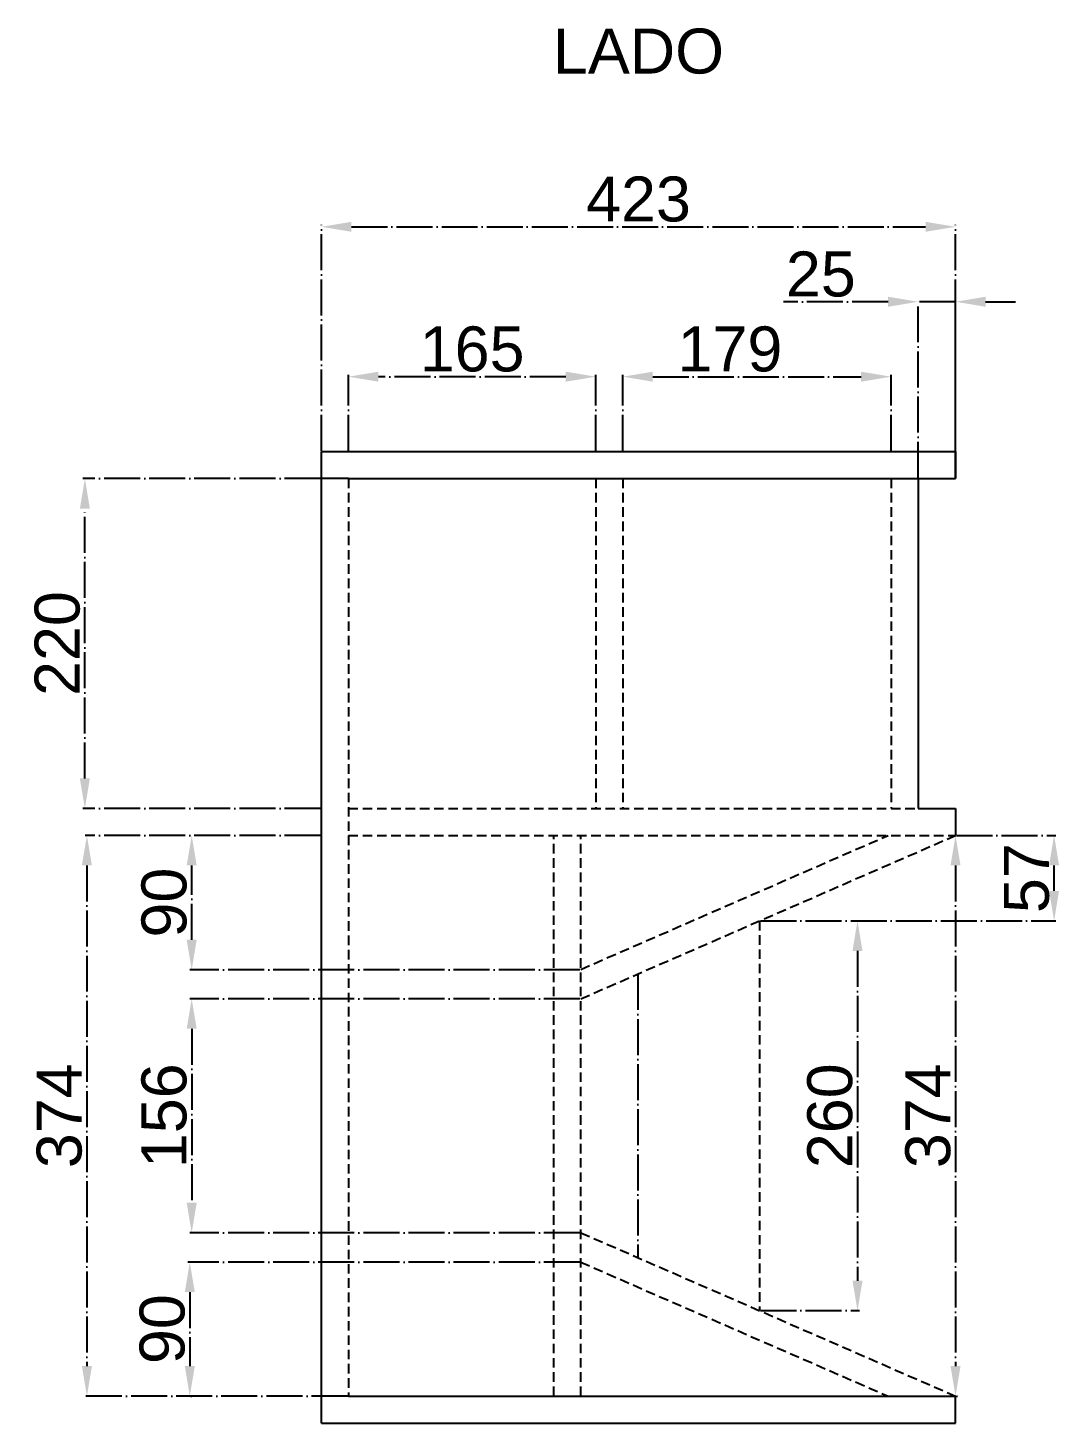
# Model space of a CAD drawing. Header units: millimetres. Extents: x -238 to 4694, y -1543 to 2162.
# Drawn here: x 2030 to 2718, y 0 to 931 of the extents above; entities that cross this region are included whole.
import ezdxf

# ---------------------------------------------------------------- set-up
doc = ezdxf.new("R2010")
doc.units = ezdxf.units.MM
doc.linetypes.add('ACAD_ISO04W100', pattern=[30, 24, -3, 0, -3])
doc.linetypes.add('HIDDEN', pattern=[9.525, 6.35, -3.175])
doc.layers.add('Interior', color=7, linetype='HIDDEN')
doc.layers.add('Linhas apoio', color=8, linetype='ACAD_ISO04W100', transparency=0.3)
doc.styles.get("Standard").update_dxf_attribs({"font": 'arial.ttf'})
doc.dimstyles.new('roy-1', dxfattribs={"dimtxt": 30, "dimasz": 20, "dimexe": 1.25, "dimexo": 0.625, "dimgap": 3, "dimtad": 3, "dimtoh": 1, "dimdec": 0, "dimtxsty": 'Standard', "dimcen": 2.5, "dimadec": 0, "dimazin": 0, "dimtfac": 1, "dimtdec": 0, "dimtmove": 0, "dimatfit": 2, "dimfxl": 1, "dimarcsym": 0})

# ---------------------------------------------------------------- blocks, each defined once
blk = doc.blocks.new('*D62')
at = {"layer": 'Defpoints', "color": 0, "transparency": 16777216}
for p in [(2226.33, 392), (2069.84, 18), (2244.33, 18)]:
    blk.add_point(p, dxfattribs=at)
at = {"layer": 'Linhas apoio', "color": 0, "linetype": 'ACAD_ISO04W100', "lineweight": -2, "transparency": 16777216}
for p, q in [((2225.7, 392), (2068.59, 392)), ((2069.84, 372), (2069.84, 38)), ((2243.7, 18), (2068.59, 18))]:
    blk.add_line(p, q, dxfattribs=at)
at = {"layer": 'Linhas apoio', "color": 0, "transparency": 16777216}
for points in [[(2066.5, 372), (2073.17, 372), (2069.84, 392)], [(2066.5, 38), (2073.17, 38), (2069.84, 18)]]:
    blk.add_solid(points, dxfattribs=at)
at = {"layer": 'Linhas apoio', "color": 0, "transparency": 16777216, "insert": (2051.51, 205), "char_height": 30, "attachment_point": 5, "rotation": 90}
blk.add_mtext('374', dxfattribs=at)
blk = doc.blocks.new('*D59')
at = {"layer": 'Defpoints', "color": 0, "transparency": 16777216}
for p in [(2068.48, 630), (2226.33, 630), (2226.33, 410)]:
    blk.add_point(p, dxfattribs=at)
at = {"layer": 'Linhas apoio', "color": 0, "linetype": 'ACAD_ISO04W100', "lineweight": -2, "transparency": 16777216}
for p, q in [((2225.7, 630), (2067.23, 630)), ((2068.48, 430), (2068.48, 610)), ((2225.7, 410), (2067.23, 410))]:
    blk.add_line(p, q, dxfattribs=at)
at = {"layer": 'Linhas apoio', "color": 0, "transparency": 16777216}
for points in [[(2065.15, 610), (2071.81, 610), (2068.48, 630)], [(2065.15, 430), (2071.81, 430), (2068.48, 410)]]:
    blk.add_solid(points, dxfattribs=at)
at = {"layer": 'Linhas apoio', "color": 0, "transparency": 16777216, "insert": (2050.16, 520), "char_height": 30, "attachment_point": 5, "rotation": 90}
blk.add_mtext('220', dxfattribs=at)
blk = doc.blocks.new('*D60')
at = {"layer": 'Defpoints', "color": 0, "transparency": 16777216}
for p in [(2139.75, 392), (2226.33, 392), (2399.33, 302.39)]:
    blk.add_point(p, dxfattribs=at)
at = {"layer": 'Linhas apoio', "color": 0, "linetype": 'ACAD_ISO04W100', "lineweight": -2, "transparency": 16777216}
for p, q in [((2225.7, 392), (2138.5, 392)), ((2139.75, 322.39), (2139.75, 372)), ((2398.7, 302.39), (2138.5, 302.39))]:
    blk.add_line(p, q, dxfattribs=at)
at = {"layer": 'Linhas apoio', "color": 0, "transparency": 16777216}
for points in [[(2136.41, 372), (2143.08, 372), (2139.75, 392)], [(2136.41, 322.39), (2143.08, 322.39), (2139.75, 302.39)]]:
    blk.add_solid(points, dxfattribs=at)
at = {"layer": 'Linhas apoio', "color": 0, "transparency": 16777216, "insert": (2121.43, 347.19), "char_height": 30, "attachment_point": 5, "rotation": 90}
blk.add_mtext('90', dxfattribs=at)
blk = doc.blocks.new('*D63')
at = {"layer": 'Defpoints', "color": 0, "transparency": 16777216}
for p in [(2399.33, 283), (2139.75, 127), (2399.33, 127)]:
    blk.add_point(p, dxfattribs=at)
at = {"layer": 'Linhas apoio', "color": 0, "linetype": 'ACAD_ISO04W100', "lineweight": -2, "transparency": 16777216}
for p, q in [((2398.7, 283), (2138.5, 283)), ((2139.75, 263), (2139.75, 147)), ((2398.7, 127), (2138.5, 127))]:
    blk.add_line(p, q, dxfattribs=at)
at = {"layer": 'Linhas apoio', "color": 0, "transparency": 16777216}
for points in [[(2136.41, 263), (2143.08, 263), (2139.75, 283)], [(2136.41, 147), (2143.08, 147), (2139.75, 127)]]:
    blk.add_solid(points, dxfattribs=at)
at = {"layer": 'Linhas apoio', "color": 0, "transparency": 16777216, "insert": (2121.43, 205), "char_height": 30, "attachment_point": 5, "rotation": 90}
blk.add_mtext('156', dxfattribs=at)
blk = doc.blocks.new('*D61')
at = {"layer": 'Defpoints', "color": 0, "transparency": 16777216}
for p in [(2399.33, 107.36), (2138.5, 18), (2138.5, 18)]:
    blk.add_point(p, dxfattribs=at)
at = {"layer": 'Linhas apoio', "color": 0, "linetype": 'ACAD_ISO04W100', "lineweight": -2, "transparency": 16777216}
for p, q in [((2398.7, 107.36), (2137.25, 107.36)), ((2138.5, 87.36), (2138.5, 38)), ((2139.12, 18), (2139.75, 18))]:
    blk.add_line(p, q, dxfattribs=at)
at = {"layer": 'Linhas apoio', "color": 0, "transparency": 16777216}
for points in [[(2135.16, 87.36), (2141.83, 87.36), (2138.5, 107.36)], [(2135.16, 38), (2141.83, 38), (2138.5, 18)]]:
    blk.add_solid(points, dxfattribs=at)
at = {"layer": 'Linhas apoio', "color": 0, "transparency": 16777216, "insert": (2120.18, 62.68), "char_height": 30, "attachment_point": 5, "rotation": 90}
blk.add_mtext('90', dxfattribs=at)
blk = doc.blocks.new('*D64')
at = {"layer": 'Defpoints', "color": 0, "transparency": 16777216}
for p in [(2649.33, 798), (2226.33, 648), (2649.33, 648)]:
    blk.add_point(p, dxfattribs=at)
at = {"layer": 'Linhas apoio', "color": 0, "linetype": 'ACAD_ISO04W100', "lineweight": -2, "transparency": 16777216}
for p, q in [((2226.33, 648.63), (2226.33, 799.25)), ((2246.33, 798), (2629.33, 798)), ((2649.33, 648.63), (2649.33, 799.25))]:
    blk.add_line(p, q, dxfattribs=at)
at = {"layer": 'Linhas apoio', "color": 0, "transparency": 16777216}
for points in [[(2246.33, 801.33), (2246.33, 794.67), (2226.33, 798)], [(2629.33, 801.33), (2629.33, 794.67), (2649.33, 798)]]:
    blk.add_solid(points, dxfattribs=at)
at = {"layer": 'Linhas apoio', "color": 0, "transparency": 16777216, "insert": (2437.83, 816.33), "char_height": 30, "attachment_point": 5}
blk.add_mtext('423', dxfattribs=at)
blk = doc.blocks.new('*D65')
at = {"layer": 'Defpoints', "color": 0, "transparency": 16777216}
for p in [(2606.33, 698), (2427.33, 648), (2606.33, 648)]:
    blk.add_point(p, dxfattribs=at)
at = {"layer": 'Linhas apoio', "color": 0, "linetype": 'ACAD_ISO04W100', "lineweight": -2, "transparency": 16777216}
for p, q in [((2427.33, 648.63), (2427.33, 699.25)), ((2606.33, 648.63), (2606.33, 699.25)), ((2447.33, 698), (2586.33, 698))]:
    blk.add_line(p, q, dxfattribs=at)
at = {"layer": 'Linhas apoio', "color": 0, "transparency": 16777216}
for points in [[(2447.33, 701.33), (2447.33, 694.67), (2427.33, 698)], [(2586.33, 701.33), (2586.33, 694.67), (2606.33, 698)]]:
    blk.add_solid(points, dxfattribs=at)
at = {"layer": 'Linhas apoio', "color": 0, "transparency": 16777216, "insert": (2498.83, 716.32), "char_height": 30, "attachment_point": 5}
blk.add_mtext('179', dxfattribs=at)
blk = doc.blocks.new('*D66')
at = {"layer": 'Defpoints', "color": 0, "transparency": 16777216}
for p in [(2244.33, 698), (2244.33, 648), (2409.33, 648)]:
    blk.add_point(p, dxfattribs=at)
at = {"layer": 'Linhas apoio', "color": 0, "linetype": 'ACAD_ISO04W100', "lineweight": -2, "transparency": 16777216}
for p, q in [((2244.33, 648.63), (2244.33, 699.25)), ((2409.33, 648.63), (2409.33, 699.25)), ((2389.33, 698), (2264.33, 698))]:
    blk.add_line(p, q, dxfattribs=at)
at = {"layer": 'Linhas apoio', "color": 0, "transparency": 16777216}
for points in [[(2264.33, 701.33), (2264.33, 694.67), (2244.33, 698)], [(2389.33, 701.33), (2389.33, 694.67), (2409.33, 698)]]:
    blk.add_solid(points, dxfattribs=at)
at = {"layer": 'Linhas apoio', "color": 0, "transparency": 16777216, "insert": (2326.83, 716.32), "char_height": 30, "attachment_point": 5}
blk.add_mtext('165', dxfattribs=at)
blk = doc.blocks.new('*D67')
at = {"layer": 'Defpoints', "color": 0, "transparency": 16777216}
for p in [(2624.33, 748), (2624.33, 630), (2649.33, 630)]:
    blk.add_point(p, dxfattribs=at)
at = {"layer": 'Linhas apoio', "color": 0, "linetype": 'ACAD_ISO04W100', "lineweight": -2, "transparency": 16777216}
for p, q in [((2604.33, 748), (2534.62, 748)), ((2624.33, 630.63), (2624.33, 749.25)), ((2649.33, 748), (2624.33, 748)), ((2649.33, 630.63), (2649.33, 749.25)), ((2669.33, 748), (2689.33, 748))]:
    blk.add_line(p, q, dxfattribs=at)
at = {"layer": 'Linhas apoio', "color": 0, "transparency": 16777216}
for points in [[(2604.33, 751.33), (2604.33, 744.67), (2624.33, 748)], [(2669.33, 751.33), (2669.33, 744.67), (2649.33, 748)]]:
    blk.add_solid(points, dxfattribs=at)
at = {"layer": 'Linhas apoio', "color": 0, "transparency": 16777216, "insert": (2559.47, 766.32), "char_height": 30, "attachment_point": 5}
blk.add_mtext('25', dxfattribs=at)
blk = doc.blocks.new('*D85')
at = {"layer": 'Defpoints', "color": 0, "transparency": 16777216}
for p in [(2649.33, 392), (2649.33, 18), (2649.33, 18)]:
    blk.add_point(p, dxfattribs=at)
at = {"layer": 'Linhas apoio', "color": 0, "linetype": 'ACAD_ISO04W100', "lineweight": -2, "transparency": 16777216}
for p, q in [((2649.95, 392), (2650.58, 392)), ((2649.33, 372), (2649.33, 38)), ((2649.95, 18), (2650.58, 18))]:
    blk.add_line(p, q, dxfattribs=at)
at = {"layer": 'Linhas apoio', "color": 0, "transparency": 16777216}
for points in [[(2645.99, 372), (2652.66, 372), (2649.33, 392)], [(2645.99, 38), (2652.66, 38), (2649.33, 18)]]:
    blk.add_solid(points, dxfattribs=at)
at = {"layer": 'Linhas apoio', "color": 0, "transparency": 16777216, "insert": (2631, 205), "char_height": 30, "attachment_point": 5, "rotation": 90}
blk.add_mtext('374', dxfattribs=at)
blk = doc.blocks.new('*D86')
at = {"layer": 'Defpoints', "color": 0, "transparency": 16777216}
for p in [(2518.59, 335), (2518.59, 75), (2583.92, 75)]:
    blk.add_point(p, dxfattribs=at)
at = {"layer": 'Linhas apoio', "color": 0, "linetype": 'ACAD_ISO04W100', "lineweight": -2, "transparency": 16777216}
for p, q in [((2519.22, 335), (2585.17, 335)), ((2583.92, 315), (2583.92, 95)), ((2519.22, 75), (2585.17, 75))]:
    blk.add_line(p, q, dxfattribs=at)
at = {"layer": 'Linhas apoio', "color": 0, "transparency": 16777216}
for points in [[(2580.59, 315), (2587.25, 315), (2583.92, 335)], [(2580.59, 95), (2587.25, 95), (2583.92, 75)]]:
    blk.add_solid(points, dxfattribs=at)
at = {"layer": 'Linhas apoio', "color": 0, "transparency": 16777216, "insert": (2565.6, 205), "char_height": 30, "attachment_point": 5, "rotation": 90}
blk.add_mtext('260', dxfattribs=at)
blk = doc.blocks.new('*D91')
at = {"color": 0, "linetype": 'ACAD_ISO04W100', "lineweight": -2, "transparency": 16777216}
for p, q in [((2649.95, 392), (2716.34, 392)), ((2715.09, 355), (2715.09, 372)), ((2519.22, 335), (2716.34, 335))]:
    blk.add_line(p, q, dxfattribs=at)
at = {"color": 0, "transparency": 16777216}
for points in [[(2711.76, 372), (2718.42, 372), (2715.09, 392)], [(2711.76, 355), (2718.42, 355), (2715.09, 335)]]:
    blk.add_solid(points, dxfattribs=at)
at = {"layer": 'Defpoints', "color": 0, "transparency": 16777216}
for p in [(2649.33, 392), (2715.09, 392), (2518.59, 335)]:
    blk.add_point(p, dxfattribs=at)
at = {"color": 0, "transparency": 16777216, "insert": (2696.83, 363.5), "char_height": 30, "attachment_point": 5, "rotation": 90}
blk.add_mtext('57', dxfattribs=at)

msp = doc.modelspace()

# ---------------------------------------------------------------- linework, layer by layer
for p, q in [((2226.33, 0), (2226.33, 648)), ((2226.33, 648), (2649.33, 648)), ((2649.33, 648), (2649.33, 630)), ((2244.33, 630), (2226.33, 630)), ((2244.33, 630), (2624.33, 630)), ((2624.33, 630), (2624.33, 410)), ((2624.33, 630), (2649.33, 630)), ((2624.33, 410), (2649.33, 410)), ((2649.33, 410), (2649.33, 392)), ((2244.33, 18), (2226.33, 18)), ((2244.33, 18), (2649.33, 18)), ((2649.33, 0), (2649.33, 18)), ((2226.33, 0), (2649.33, 0))]:
    msp.add_line(p, q)
at = {"layer": 'Interior'}
for p, q in [((2244.33, 630), (2244.33, 18)), ((2409.33, 630), (2409.33, 410)), ((2427.33, 630), (2427.33, 410)), ((2606.33, 630), (2606.33, 410)), ((2244.33, 410), (2624.33, 410)), ((2244.33, 392), (2649.33, 392)), ((2381.33, 18), (2381.33, 392)), ((2399.33, 18), (2399.33, 392)), ((2399.33, 283), (2649.33, 392)), ((2399.33, 302.64), (2604.29, 392)), ((2518.59, 335), (2518.59, 75)), ((2399.33, 127), (2649.33, 18)), ((2399.33, 107.36), (2604.29, 18))]:
    msp.add_line(p, q, dxfattribs=at)
at = {"layer": 'Linhas apoio'}
msp.add_line((2437.47, 299.63), (2437.47, 110.37), dxfattribs=at)

# ---------------------------------------------------------------- texts
at = {"insert": (2437.83, 915.01), "char_height": 30, "attachment_point": 5}
msp.add_mtext_dynamic_manual_height_columns('LADO', width=30, gutter_width=12.5, heights=[52.69], dxfattribs=at)

# ---------------------------------------------------------------- dimensions: what is measured, and where the dimension line sits
dim = msp.add_linear_dim(base=(2715.09, 392), p1=(2518.59, 335), p2=(2649.33, 392), angle=90, dimstyle='roy-1')
dim.commit()
dim.dimension.update_dxf_attribs({"geometry": '*D91', "text_midpoint": (2696.83, 363.5)})
at = {"layer": 'Linhas apoio'}
for base, p1, p2, picture, middle in [((2649.33, 798), (2226.33, 648), (2649.33, 648), '*D64', (2437.83, 798)), ((2624.33, 748), (2649.33, 630), (2624.33, 630), '*D67', (2559.47, 748)), ((2244.33, 698), (2409.33, 648), (2244.33, 648), '*D66', (2326.83, 698)), ((2606.33, 698), (2427.33, 648), (2606.33, 648), '*D65', (2498.83, 698))]:
    dim = msp.add_linear_dim(base=base, p1=p1, p2=p2, dimstyle='roy-1', dxfattribs=at)
    dim.commit()
    dim.dimension.update_dxf_attribs({"geometry": picture, "text_midpoint": middle, "dimtype": 160})
for base, p1, p2, picture, middle in [((2068.48, 630), (2226.33, 410), (2226.33, 630), '*D59', (2050.16, 520)), ((2069.84, 18), (2226.33, 392), (2244.33, 18), '*D62', (2051.51, 205)), ((2649.33, 18), (2649.33, 392), (2649.33, 18), '*D85', (2631, 205)), ((2583.92, 75), (2518.59, 335), (2518.59, 75), '*D86', (2565.6, 205)), ((2139.75, 127), (2399.33, 283), (2399.33, 127), '*D63', (2121.43, 205))]:
    dim = msp.add_linear_dim(base=base, p1=p1, p2=p2, angle=90, dimstyle='roy-1', dxfattribs=at)
    dim.commit()
    dim.dimension.update_dxf_attribs({"geometry": picture, "text_midpoint": middle})
dim = msp.add_linear_dim(base=(2139.75, 392), p1=(2399.33, 302.39), p2=(2226.33, 392), angle=90, dimstyle='roy-1', dxfattribs=at)
dim.commit()
dim.dimension.update_dxf_attribs({"geometry": '*D60', "text_midpoint": (2139.75, 347.19), "dimtype": 160})
dim = msp.add_linear_dim(base=(2138.5, 18), p1=(2399.33, 107.36), p2=(2138.5, 18), angle=90, text='90', dimstyle='roy-1', dxfattribs=at)
dim.commit()
dim.dimension.update_dxf_attribs({"geometry": '*D61', "text_midpoint": (2120.18, 62.68)})

doc.saveas('drawing.dxf')
